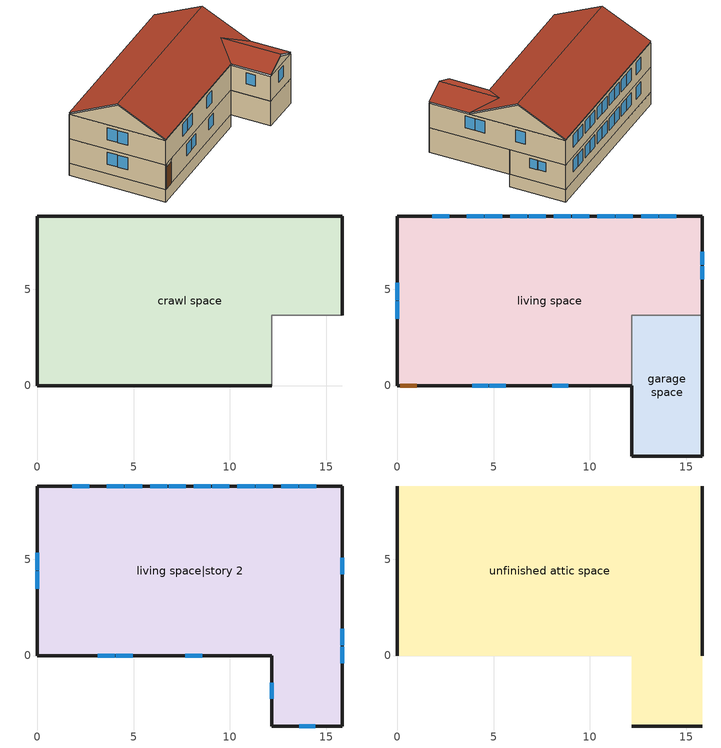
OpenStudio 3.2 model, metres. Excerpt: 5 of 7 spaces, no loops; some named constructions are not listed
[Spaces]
crawl space
 floor foundation (FloorFndGrndCS): 0,0 0,8.8 15.84,8.8 15.84,3.66 12.18,3.66 12.18,0 z-1.22
 wall foundation (WallFndGrndCS): 15.84,3.66 15.84,8.8 0,8.8 0,0 12.18,0 z-1.22:0
 wall adiabatic (WallFndGrndCS): 12.18,0 12.18,3.66 15.84,3.66 z-1.22:0
garage space
 floor foundation (FloorFndGrndUnfinSlab): 12.18,-3.66 12.18,3.66 15.84,3.66 15.84,-3.66 z0
 wall outside (WallExtUninsUnfin): 12.18,0 12.18,-3.66 15.84,-3.66 15.84,3.66 z0:2.44
 wall to living space (WallIntFinInsUnfin Reversed): 15.84,3.66 12.18,3.66 12.18,0 z0:2.44
living space
 floor to crawl space (FloorCSInsFin Reversed): 0,0 0,8.8 15.84,8.8 15.84,3.66 12.18,3.66 12.18,0 z0
 wall outside (WallExtInsFin): 15.84,3.66 15.84,8.8 0,8.8 0,0 0.13,0 1.05,0 12.18,0 z0:2.44
 window (WindowConstruction): 3.89,0 4.73,0 / 4.79,0 5.63,0 / 8.05,0 8.89,0 z1.01:2.13; 14.49,8.8 13.61,8.8 / 13.54,8.8 12.66,8.8 / 12.23,8.8 11.34,8.8 / 11.28,8.8 10.39,8.8 / 9.97,8.8 9.08,8.8 / 9.02,8.8 8.13,8.8 / 7.71,8.8 6.82,8.8 / 6.76,8.8 5.87,8.8 / 5.44,8.8 4.56,8.8 / 4.49,8.8 3.61,8.8 / 2.71,8.8 1.82,8.8 z0.95:2.13; 0,5.33 0,4.43 / 0,4.37 0,3.47 z0.94:2.13; 15.84,5.51 15.84,6.2 / 15.84,6.26 15.84,6.94 z1.22:2.13
 door (Door): 0.15,0 1.02,0 z0:2.13
living space|story 2
 floor to garage space (FloorFinInsUnfin): 15.84,3.66 15.84,-3.66 12.18,-3.66 12.18,3.66 z2.44
 floor to living space (FloorFinUninsFin): 15.84,8.8 15.84,3.66 12.18,3.66 12.18,0 0,0 0,8.8 z2.44
 wall outside (WallExtInsFin): 0,8.8 0,0 12.18,0 12.18,-3.66 15.84,-3.66 15.84,8.8 0,8.8 z2.44:4.88
 window (WindowConstruction): 13.59,-3.66 14.43,-3.66 z3.46:4.57; 3.15,0 4.03,0 / 4.09,0 4.97,0 / 7.68,0 8.56,0 z3.4:4.57; 14.49,8.8 13.61,8.8 / 13.54,8.8 12.66,8.8 / 12.23,8.8 11.34,8.8 / 11.28,8.8 10.39,8.8 / 9.97,8.8 9.08,8.8 / 9.02,8.8 8.13,8.8 / 7.71,8.8 6.82,8.8 / 6.76,8.8 5.87,8.8 / 5.44,8.8 4.56,8.8 / 4.49,8.8 3.61,8.8 / 2.71,8.8 1.82,8.8 z3.39:4.57; 12.18,-1.42 12.18,-2.24 z3.48:4.57; 0,5.33 0,4.43 / 0,4.37 0,3.47 z3.38:4.57; 15.84,-0.41 15.84,0.46 / 15.84,0.53 15.84,1.4 / 15.84,4.21 15.84,5.08 z3.41:4.57
unfinished attic space
 floor to living space|story 2 (FloorFinInsUnfinAttic): 15.84,8.8 15.84,0 0,0 0,8.8 z4.88; 12.18,-3.66 12.18,0 15.84,0 15.84,-3.66 z4.88
 wall outside (WallExtUninsUnfin): 0,4.4,7.08 0,8.8,4.88 0,0,4.88; 15.84,4.4,7.08 15.84,0,4.88 15.84,8.8,4.88; 12.18,-3.66,4.88 15.84,-3.66,4.88 14.01,-3.66,5.79
 roof outside (RoofUnfinInsExt): 0,4.4,7.23 15.84,4.4,7.23 15.84,8.8,5.03 0,8.8,5.03; 12.18,0,5.03 12.18,-3.66,5.03 14.01,-3.66,5.94 14.01,1.83,5.94; 15.84,0,5.03 14.01,1.83,5.94 14.01,-3.66,5.94 15.84,-3.66,5.03; 0,4.4,7.23 0,0,5.03 12.18,0,5.03 14.01,1.83,5.94 15.84,0,5.03 15.84,4.4,7.23
[Material] Roughness=Rough
Name | Thickness {m} | Conductivity {W/m-K} | Density {kg/m3} | Specific Heat {J/kg-K} | Thermal Absorptance | Solar Absorptance | Visible Absorptance
Drywall 0.5 in. | 0.0127 | 0.160291 | 801 | 837.4 | 0.9 | 0.5 | 0.1
FloorUATrussandIns | 0.0889 | 0.0436674 | 50.7834 | 1165.1 | 0.9 | 0.5 | 0.9
FloorUAAdditionalCeilingIns | 0.12827 | 0.0411113 | 16.02 | 1046.75
RoofSheathing | 0.01905 | 0.115458 | 512.64 | 1214.23 | 0.82 | 0.3 | 0.3
FloorIns | 0.23495 | 2.59817 | 67.691 | 1210.98 | 0.82 | 0.3 | 0.3
Wood Floor | 0.015875 | 0.115458 | 544.68 | 1214.23
Floor Covering | 0.0127 | 0.0433444 | 54.468 | 1339.84 | 0.9 | 0.9
FloorIns 1 | 0.1397 | 0.0489548 | 106.365 | 1151.69 | 0.82 | 0.3 | 0.3
FloorFinStudAndAirFloor | 0.1397 | 0.557395 | 67.691 | 1210.98 | 0.9 | 0.5 | 0.9
WallSheathing | 0.0127 | 0.115458 | 512.64 | 1214.23 | 0.82 | 0.3 | 0.3
WallStudAndCavity 1 | 0.0889 | 0.0548529 | 162.403 | 1178.92 | 0.82 | 0.3 | 0.82
[Construction]
FloorFinInsUnfinAttic Reversed: FloorUAAdditionalCeilingIns, FloorUATrussandIns, Drywall 0.5 in.
FloorCSInsFin: FloorIns, RoofSheathing, Wood Floor, Floor Covering
FloorFinInsUnfin Reversed: Floor Covering, Wood Floor, RoofSheathing, FloorIns 1
FloorFinUninsFin Reversed: Floor Covering, Wood Floor, RoofSheathing, FloorFinStudAndAirFloor, Drywall 0.5 in.
WallIntFinInsUnfin: WallSheathing, WallStudAndCavity 1
[Schedule:Ruleset]
Name | Default Day Schedule | Summer Design Day Schedule | Winter Design Day Schedule
res nv_1 temp schedule | Schedule Day 11
res nv_1 avail schedule | Schedule Day 12
res mv_1 range exhaust schedule | Schedule Day 15 | res mv_1 range exhaust schedule summer design | res mv_1 range exhaust schedule winter design
res mv_1 bath exhaust schedule | Schedule Day 16 | res mv_1 bath exhaust schedule summer design | res mv_1 bath exhaust schedule winter design
[Schedule:Day]
Schedule Day 11; Schedule Day 12; Schedule Day 15; res mv_1 range exhaust schedule winter design; Schedule Day 16; res mv_1 bath exhaust schedule winter design: 24, 0, 0
res nv_1 temp schedule allday1; res nv_1 temp schedule allday2; res nv_1 temp schedule allday3; res nv_1 temp schedule allday4; res nv_1 temp schedule allday11; res nv_1 temp schedule allday12: 24, 0, 23.8889
res nv_1 temp schedule allday5; res nv_1 temp schedule allday6; res nv_1 temp schedule allday7; res nv_1 temp schedule allday8; res nv_1 temp schedule allday9; res nv_1 temp schedule allday10: 24, 0, 22.2222
res nv_1 availability schedule allday1 on; res nv_1 availability schedule allday1 on 1; res nv_1 availability schedule allday1 on 2; res nv_1 availability schedule allday1 on 3; res nv_1 availability schedule allday1 on 4; res nv_1 availability schedule allday1 on 5; res nv_1 availability schedule allday1 on 6; res nv_1 availability schedule allday1 on 7; res nv_1 availability schedule allday1 on 8; res nv_1 availability schedule allday1 on 9; res nv_1 availability schedule allday1 on 10; res nv_1 availability schedule allday1 on 11: 1, 0, 1, 2, 0, 1, 3, 0, 1, 4, 0, 1, 5, 0, 1, 6, 0, 1, 7, 0, 1, 8, 0, 1, 9, 0, 1, 10, 0, 1, 11, 0, 1, 12, 0, 1, 13, 0, 1, 14, 0, 1, 15, 0, 1, 16, 0, 1, 17, 0, 1, 18, 0, 1, 19, 0, 1, 20, 0, 1, 21, 0, 1, 22, 0, 1, 23, 0, 1, 24, 0, 1
res mv_1 range exhaust schedule allday1; res mv_1 range exhaust schedule allday2; res mv_1 range exhaust schedule allday3; res mv_1 range exhaust schedule allday4; res mv_1 range exhaust schedule allday5; res mv_1 range exhaust schedule allday6; res mv_1 range exhaust schedule allday7; res mv_1 range exhaust schedule allday8; res mv_1 range exhaust schedule allday9; res mv_1 range exhaust schedule allday10; res mv_1 range exhaust schedule allday11; res mv_1 range exhaust schedule allday12: 15, 0, 0, 16, 0, 1, 24, 0, 0
res mv_1 range exhaust schedule summer design; res mv_1 bath exhaust schedule summer design: 24, 0, 1
res mv_1 bath exhaust schedule allday1; res mv_1 bath exhaust schedule allday2; res mv_1 bath exhaust schedule allday3; res mv_1 bath exhaust schedule allday4; res mv_1 bath exhaust schedule allday5; res mv_1 bath exhaust schedule allday6; res mv_1 bath exhaust schedule allday7; res mv_1 bath exhaust schedule allday8; res mv_1 bath exhaust schedule allday9; res mv_1 bath exhaust schedule allday10; res mv_1 bath exhaust schedule allday11; res mv_1 bath exhaust schedule allday12: 4, 0, 0, 5, 0, 1, 24, 0, 0
[Schedule:Rule] Apply Monday=Yes; Apply Wednesday=Yes; Apply Friday=Yes; Date Specification Type=DateRange; Start Day=1
Name | Schedule Ruleset | Rule Order | Day Schedule | Apply Sunday | Apply Tuesday | Apply Thursday | Apply Saturday | Start Month | End Month | End Day
res nv_1 temp schedule allday rule1 | res nv_1 temp schedule | 11 | res nv_1 temp schedule allday1 | Yes | Yes | Yes | Yes | 1 | 1 | 31
res nv_1 temp schedule allday rule2 | res nv_1 temp schedule | 10 | res nv_1 temp schedule allday2 | Yes | Yes | Yes | Yes | 2 | 2 | 28
res nv_1 temp schedule allday rule3 | res nv_1 temp schedule | 9 | res nv_1 temp schedule allday3 | Yes | Yes | Yes | Yes | 3 | 3 | 31
res nv_1 temp schedule allday rule4 | res nv_1 temp schedule | 8 | res nv_1 temp schedule allday4 | Yes | Yes | Yes | Yes | 4 | 4 | 30
res nv_1 temp schedule allday rule5 | res nv_1 temp schedule | 7 | res nv_1 temp schedule allday5 | Yes | Yes | Yes | Yes | 5 | 5 | 31
res nv_1 temp schedule allday rule6 | res nv_1 temp schedule | 6 | res nv_1 temp schedule allday6 | Yes | Yes | Yes | Yes | 6 | 6 | 30
res nv_1 temp schedule allday rule7 | res nv_1 temp schedule | 5 | res nv_1 temp schedule allday7 | Yes | Yes | Yes | Yes | 7 | 7 | 31
res nv_1 temp schedule allday rule8 | res nv_1 temp schedule | 4 | res nv_1 temp schedule allday8 | Yes | Yes | Yes | Yes | 8 | 8 | 31
res nv_1 temp schedule allday rule9 | res nv_1 temp schedule | 3 | res nv_1 temp schedule allday9 | Yes | Yes | Yes | Yes | 9 | 9 | 30
res nv_1 temp schedule allday rule10 | res nv_1 temp schedule | 2 | res nv_1 temp schedule allday10 | Yes | Yes | Yes | Yes | 10 | 10 | 31
res nv_1 temp schedule allday rule11 | res nv_1 temp schedule | 1 | res nv_1 temp schedule allday11 | Yes | Yes | Yes | Yes | 11 | 11 | 30
res nv_1 temp schedule allday rule12 | res nv_1 temp schedule | 0 | res nv_1 temp schedule allday12 | Yes | Yes | Yes | Yes | 12 | 12 | 31
res nv_1 availability schedule allday ruleset1 on | res nv_1 avail schedule | 11 | res nv_1 availability schedule allday1 on |  |  |  |  | 1 | 1 | 31
res nv_1 availability schedule allday ruleset2 on | res nv_1 avail schedule | 10 | res nv_1 availability schedule allday1 on 1 |  |  |  |  | 2 | 2 | 28
res nv_1 availability schedule allday ruleset3 on | res nv_1 avail schedule | 9 | res nv_1 availability schedule allday1 on 2 |  |  |  |  | 3 | 3 | 31
res nv_1 availability schedule allday ruleset4 on | res nv_1 avail schedule | 8 | res nv_1 availability schedule allday1 on 3 |  |  |  |  | 4 | 4 | 30
res nv_1 availability schedule allday ruleset5 on | res nv_1 avail schedule | 7 | res nv_1 availability schedule allday1 on 4 |  |  |  |  | 5 | 5 | 31
res nv_1 availability schedule allday ruleset6 on | res nv_1 avail schedule | 6 | res nv_1 availability schedule allday1 on 5 |  |  |  |  | 6 | 6 | 30
res nv_1 availability schedule allday ruleset7 on | res nv_1 avail schedule | 5 | res nv_1 availability schedule allday1 on 6 |  |  |  |  | 7 | 7 | 31
res nv_1 availability schedule allday ruleset8 on | res nv_1 avail schedule | 4 | res nv_1 availability schedule allday1 on 7 |  |  |  |  | 8 | 8 | 31
res nv_1 availability schedule allday ruleset9 on | res nv_1 avail schedule | 3 | res nv_1 availability schedule allday1 on 8 |  |  |  |  | 9 | 9 | 30
res nv_1 availability schedule allday ruleset10 on | res nv_1 avail schedule | 2 | res nv_1 availability schedule allday1 on 9 |  |  |  |  | 10 | 10 | 31
res nv_1 availability schedule allday ruleset11 on | res nv_1 avail schedule | 1 | res nv_1 availability schedule allday1 on 10 |  |  |  |  | 11 | 11 | 30
res nv_1 availability schedule allday ruleset12 on | res nv_1 avail schedule | 0 | res nv_1 availability schedule allday1 on 11 |  |  |  |  | 12 | 12 | 31
res mv_1 range exhaust schedule allday rule1 | res mv_1 range exhaust schedule | 11 | res mv_1 range exhaust schedule allday1 | Yes | Yes | Yes | Yes | 1 | 1 | 31
res mv_1 range exhaust schedule allday rule2 | res mv_1 range exhaust schedule | 10 | res mv_1 range exhaust schedule allday2 | Yes | Yes | Yes | Yes | 2 | 2 | 28
res mv_1 range exhaust schedule allday rule3 | res mv_1 range exhaust schedule | 9 | res mv_1 range exhaust schedule allday3 | Yes | Yes | Yes | Yes | 3 | 3 | 31
res mv_1 range exhaust schedule allday rule4 | res mv_1 range exhaust schedule | 8 | res mv_1 range exhaust schedule allday4 | Yes | Yes | Yes | Yes | 4 | 4 | 30
res mv_1 range exhaust schedule allday rule5 | res mv_1 range exhaust schedule | 7 | res mv_1 range exhaust schedule allday5 | Yes | Yes | Yes | Yes | 5 | 5 | 31
res mv_1 range exhaust schedule allday rule6 | res mv_1 range exhaust schedule | 6 | res mv_1 range exhaust schedule allday6 | Yes | Yes | Yes | Yes | 6 | 6 | 30
res mv_1 range exhaust schedule allday rule7 | res mv_1 range exhaust schedule | 5 | res mv_1 range exhaust schedule allday7 | Yes | Yes | Yes | Yes | 7 | 7 | 31
res mv_1 range exhaust schedule allday rule8 | res mv_1 range exhaust schedule | 4 | res mv_1 range exhaust schedule allday8 | Yes | Yes | Yes | Yes | 8 | 8 | 31
res mv_1 range exhaust schedule allday rule9 | res mv_1 range exhaust schedule | 3 | res mv_1 range exhaust schedule allday9 | Yes | Yes | Yes | Yes | 9 | 9 | 30
res mv_1 range exhaust schedule allday rule10 | res mv_1 range exhaust schedule | 2 | res mv_1 range exhaust schedule allday10 | Yes | Yes | Yes | Yes | 10 | 10 | 31
res mv_1 range exhaust schedule allday rule11 | res mv_1 range exhaust schedule | 1 | res mv_1 range exhaust schedule allday11 | Yes | Yes | Yes | Yes | 11 | 11 | 30
res mv_1 range exhaust schedule allday rule12 | res mv_1 range exhaust schedule | 0 | res mv_1 range exhaust schedule allday12 | Yes | Yes | Yes | Yes | 12 | 12 | 31
res mv_1 bath exhaust schedule allday rule1 | res mv_1 bath exhaust schedule | 11 | res mv_1 bath exhaust schedule allday1 | Yes | Yes | Yes | Yes | 1 | 1 | 31
res mv_1 bath exhaust schedule allday rule2 | res mv_1 bath exhaust schedule | 10 | res mv_1 bath exhaust schedule allday2 | Yes | Yes | Yes | Yes | 2 | 2 | 28
res mv_1 bath exhaust schedule allday rule3 | res mv_1 bath exhaust schedule | 9 | res mv_1 bath exhaust schedule allday3 | Yes | Yes | Yes | Yes | 3 | 3 | 31
res mv_1 bath exhaust schedule allday rule4 | res mv_1 bath exhaust schedule | 8 | res mv_1 bath exhaust schedule allday4 | Yes | Yes | Yes | Yes | 4 | 4 | 30
res mv_1 bath exhaust schedule allday rule5 | res mv_1 bath exhaust schedule | 7 | res mv_1 bath exhaust schedule allday5 | Yes | Yes | Yes | Yes | 5 | 5 | 31
res mv_1 bath exhaust schedule allday rule6 | res mv_1 bath exhaust schedule | 6 | res mv_1 bath exhaust schedule allday6 | Yes | Yes | Yes | Yes | 6 | 6 | 30
res mv_1 bath exhaust schedule allday rule7 | res mv_1 bath exhaust schedule | 5 | res mv_1 bath exhaust schedule allday7 | Yes | Yes | Yes | Yes | 7 | 7 | 31
res mv_1 bath exhaust schedule allday rule8 | res mv_1 bath exhaust schedule | 4 | res mv_1 bath exhaust schedule allday8 | Yes | Yes | Yes | Yes | 8 | 8 | 31
res mv_1 bath exhaust schedule allday rule9 | res mv_1 bath exhaust schedule | 3 | res mv_1 bath exhaust schedule allday9 | Yes | Yes | Yes | Yes | 9 | 9 | 30
res mv_1 bath exhaust schedule allday rule10 | res mv_1 bath exhaust schedule | 2 | res mv_1 bath exhaust schedule allday10 | Yes | Yes | Yes | Yes | 10 | 10 | 31
res mv_1 bath exhaust schedule allday rule11 | res mv_1 bath exhaust schedule | 1 | res mv_1 bath exhaust schedule allday11 | Yes | Yes | Yes | Yes | 11 | 11 | 30
res mv_1 bath exhaust schedule allday rule12 | res mv_1 bath exhaust schedule | 0 | res mv_1 bath exhaust schedule allday12 | Yes | Yes | Yes | Yes | 12 | 12 | 31
